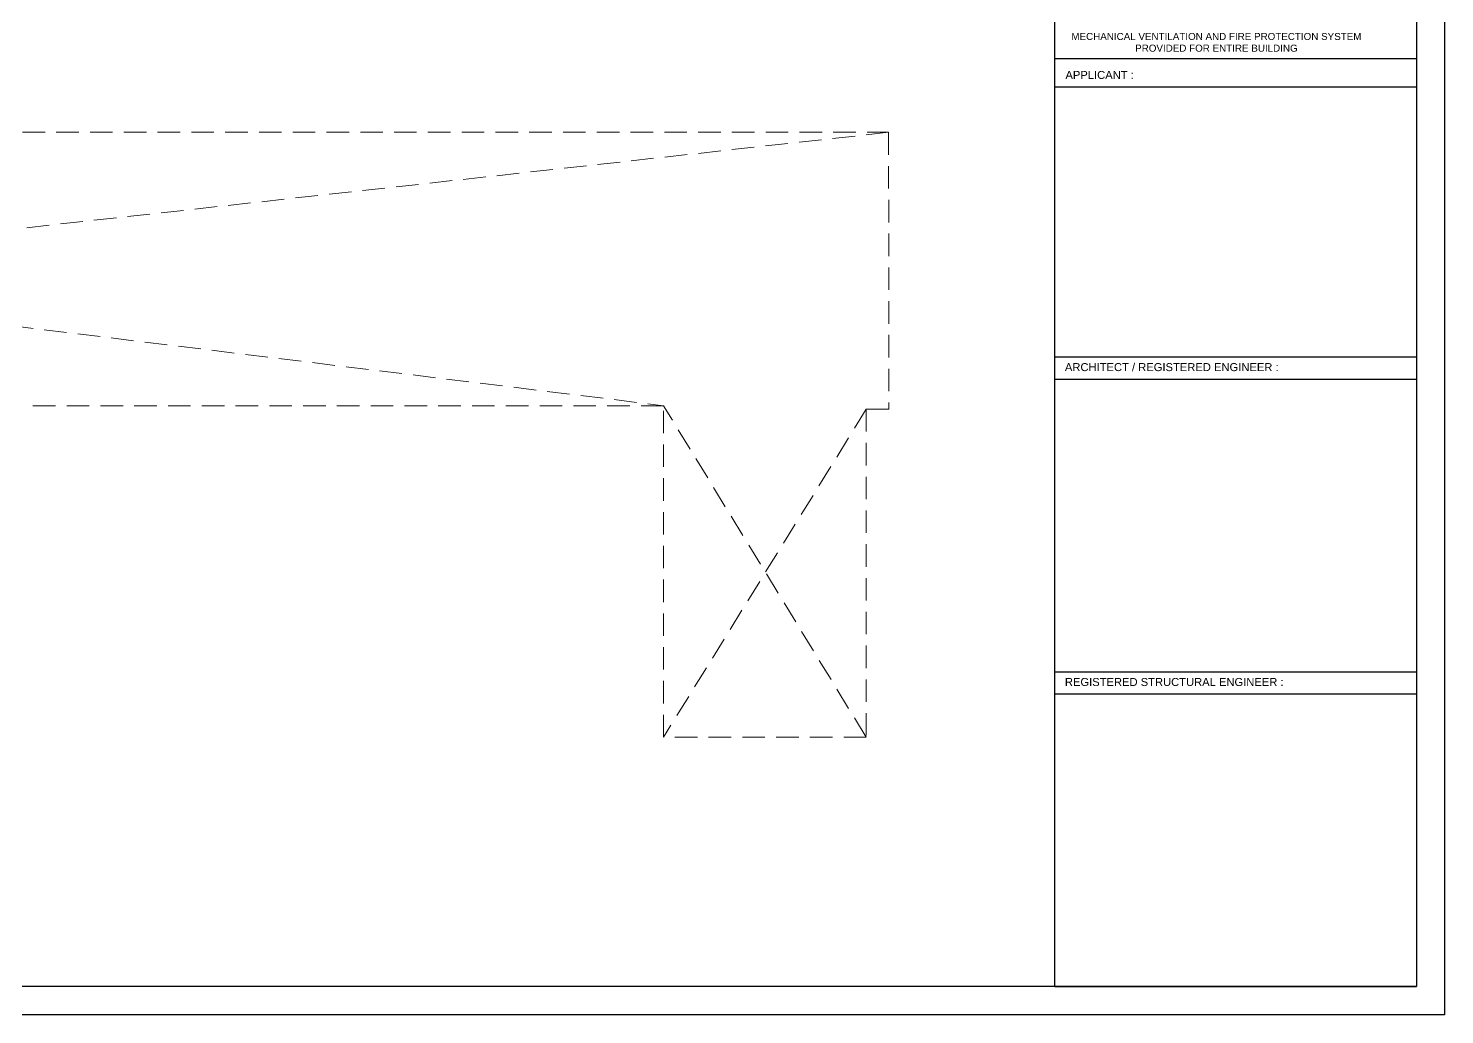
# Model space of a CAD drawing. Header units: metres. Extents: x -1744 to -758, y -4183 to -3914.
# Drawn here: x -1124.5 to -1061.6, y -4172.8 to -4129 of the extents above; entities that cross this region are included whole.
import ezdxf

# ---------------------------------------------------------------- set-up
doc = ezdxf.new("R2010")
doc.units = ezdxf.units.M
doc.linetypes.add('DASHED2', pattern=[0.375, 0.25, -0.125])
for name, color, linetype in [('1', 1, 'Continuous'), ('TEXT', 7, 'Continuous'), ('WALL', 7, 'Continuous')]:
    doc.layers.add(name, color=color, linetype=linetype)
doc.layers.add('A_---WALLS', color=255, linetype='Continuous', lineweight=30)
doc.styles.add('KK', font='arial.ttf', dxfattribs={"width": 0.75})

# ---------------------------------------------------------------- blocks, each defined once
blk = doc.blocks.new('A$C4A2725A6')
for p, q in [((-16.066, 12.985), (0, 12.985)), ((-16.066, 12), (0, 12))]:
    blk.add_line(p, q)
at = {"layer": 'TEXT', "style": 'KK'}
blk.add_text('REGISTERED STRUCTURAL ENGINEER :', height=0.35556, dxfattribs=at).set_placement((-15.618, 12.351))
blk = doc.blocks.new('A$C1C9B1590')
for p, q in [((526.549, 11.395), (526.549, 95.895)), ((526.549, 52.607), (542.609, 52.607)), ((526.549, 51.353), (542.609, 51.353)), ((526.549, 39.358), (542.609, 39.358)), ((526.549, 38.374), (542.609, 38.374)), ((526.549, 11.395), (542.609, 11.395))]:
    blk.add_line(p, q)
at = {"color": 1}
blk.add_lwpolyline([(400.88, 97.145), (543.859, 97.145), (543.859, 10.145), (400.88, 10.145)], close=True, dxfattribs=at)
at = {"layer": '1', "color": 8, "linetype": 'DASHED2', "lineweight": 9, "ltscale": 4}
for p, q in [((410.214, 49.33), (509.176, 37.189)), ((519.17, 49.33), (410.214, 37.266)), ((518.178, 22.467), (509.176, 37.189)), ((518.178, 37.036), (509.176, 22.467))]:
    blk.add_line(p, q, dxfattribs=at)
blk.add_lwpolyline([(419.224, 37.266), (410.214, 37.266), (410.214, 49.33), (519.17, 49.33), (519.179, 37.037), (518.178, 37.036), (518.178, 22.467), (509.176, 22.467), (509.176, 37.189), (469.163, 37.189), (469.163, 37.036), (458.167, 37.036), (458.167, 37.189), (419.453, 37.189)], dxfattribs=at)
at = {"layer": 'A_---WALLS'}
blk.add_lwpolyline([(402.13, 95.895), (542.609, 95.895), (542.609, 11.395), (402.13, 11.395)], close=True, dxfattribs=at)
at = {"layer": 'WALL', "color": 3, "xscale": 0.9996536363067492, "yscale": 0.9996536363067492, "zscale": 0.9996536363067492}
blk.add_blockref('A$C4A2725A6', (542.609, 12.395), dxfattribs=at)
at = {"layer": 'TEXT', "style": 'KK'}
for s, p in [('APPLICANT :', (527.021, 51.699)), ('ARCHITECT / REGISTERED ENGINEER :', (526.997, 38.725))]:
    blk.add_text(s, height=0.35544, dxfattribs=at).set_placement(p)
at = {"layer": 'TEXT', "insert": (533.724, 53.324, 0.003), "char_height": 0.31193, "attachment_point": 5, "style": 'KK'}
blk.add_mtext_dynamic_manual_height_columns('{\\W1;MECHANICAL VENTILATION AND FIRE PROTECTION SYSTEM\\PPROVIDED FOR ENTIRE BUILDING}', width=43.39714, gutter_width=9.6, heights=[0], dxfattribs=at)

msp = doc.modelspace()

# ---------------------------------------------------------------- block references
at = {"layer": 'WALL'}
msp.add_blockref('A$C1C9B1590', (-1605.48862, -4182.96317), dxfattribs=at)

doc.saveas('drawing.dxf')
